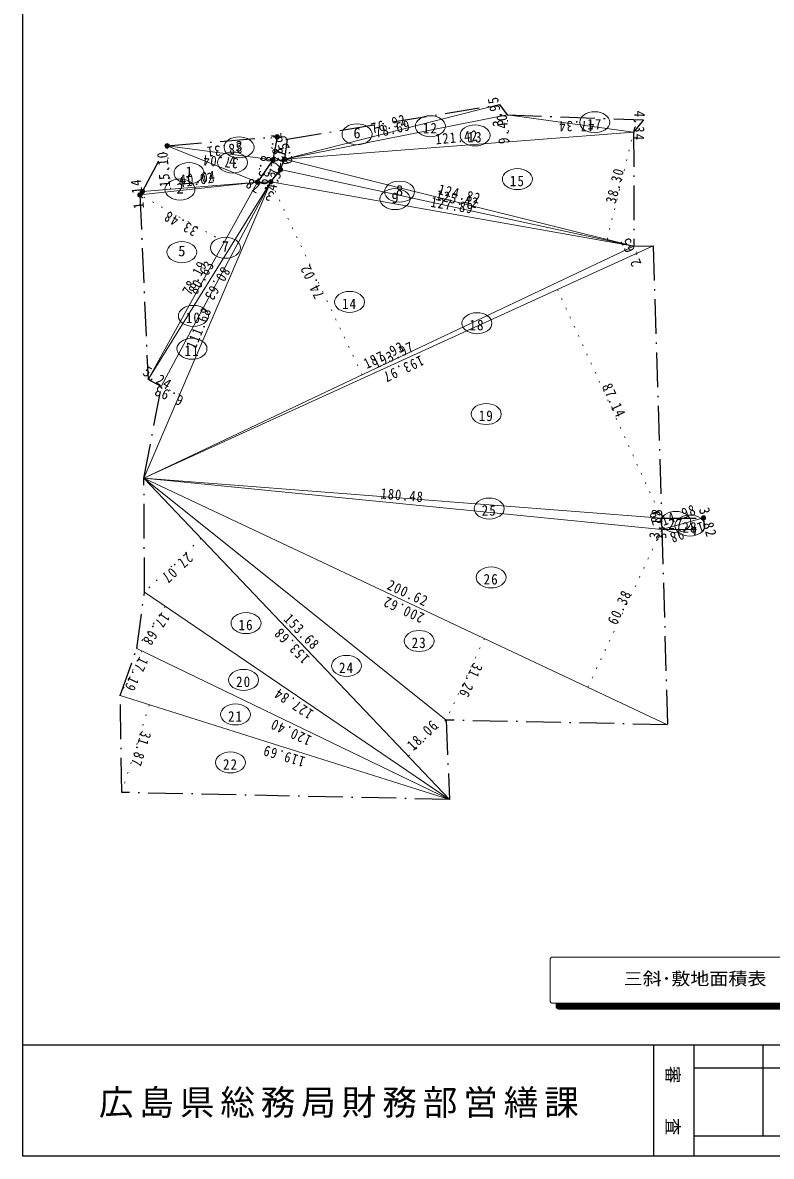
# Model space of a CAD drawing. Units: millimetres on the paper. Extents: x -3947 to 493, y -3409 to 377.
# Drawn here: x -286.6 to -156.8, y -197 to -0.6 of the extents above; entities that cross this region are included whole.
import ezdxf
from ezdxf.enums import TextEntityAlignment as Align

# ---------------------------------------------------------------- set-up
doc = ezdxf.new("R2010")
doc.units = ezdxf.units.MM
doc.header["$PDMODE"] = 32
doc.header["$PDSIZE"] = 0.5
doc.linetypes.add('DASHED_DOTTED', pattern=[9.25, 6, -1.5, 0.25, -1.5])
doc.linetypes.add('DOTTED', pattern=[1.75, 0.25, -1.5])
for name, color, linetype, lineweight in [('0-0_補助線', 7, 'Continuous', 25), ('0-4__0-6_', 7, 'Continuous', 18), ('0-D__1-0_', 7, 'DASHED_DOTTED', 25), ('0-E__1-1_', 7, 'Continuous', 9)]:
    doc.layers.add(name, color=color, linetype=linetype, lineweight=lineweight)
doc.layers.add('1-7', color=7, linetype='Continuous')
doc.styles.add('ＭＳ ゴシック', font='')
doc.styles.get('ＭＳ ゴシック').set_extended_font_data('MS Gothic')

# ---------------------------------------------------------------- blocks, each defined once
blk = doc.blocks.new('-001--GLay-1-')
at = {"layer": '0-D__1-0_'}
for p, q in [((56.227, 189.216), (93.058, 195.178)), ((93.058, 195.178), (94.361, 193.425)), ((94.361, 193.425), (118.013, 192.523)), ((118.013, 192.523), (116.31, 190.418)), ((35.423, 188.061), (54.515, 189.621)), ((54.515, 189.621), (53.783, 185.631)), ((56.227, 189.216), (55.784, 185.702)), ((116.31, 190.418), (116.36, 170.677)), ((31.164, 180.147), (35.423, 188.061)), ((53.783, 185.631), (51.117, 181.75)), ((51.117, 181.75), (53.393, 181.828)), ((30.73, 179.524), (31.164, 180.147)), ((30.73, 179.524), (32.124, 147.578)), ((116.36, 170.677), (119.667, 170.727)), ((119.667, 170.727), (121.17, 123.527)), ((34.429, 146.325), (32.124, 147.578)), ((31.423, 130.492), (34.429, 146.325)), ((31.523, 110.751), (31.423, 130.492)), ((121.17, 123.527), (128.436, 123.578)), ((128.436, 123.578), (128.543, 121.624)), ((121.22, 121.573), (128.543, 121.624)), ((121.22, 121.573), (122.173, 87.752)), ((30.17, 100.98), (31.523, 110.751)), ((27.313, 92.813), (30.17, 100.98)), ((27.564, 76.027), (27.313, 92.813)), ((83.788, 88.554), (84.389, 74.825)), ((122.173, 87.752), (83.788, 88.554)), ((84.389, 74.825), (27.564, 76.027))]:
    blk.add_line(p, q, dxfattribs=at)
at = {"layer": '0-D__1-0_', "linetype": 'DOTTED', "lineweight": 9}
for p, q in [((93.446, 193.241), (93.058, 195.178)), ((94.726, 188.737), (94.361, 193.425)), ((116.392, 192.584), (116.31, 190.418)), ((53.464, 189.535), (53.783, 185.631)), ((57.039, 186.022), (56.227, 189.216)), ((111.699, 171.833), (116.31, 190.418)), ((36.027, 180.538), (35.423, 188.061)), ((51.668, 185.911), (51.117, 181.75)), ((55.386, 183.861), (55.784, 185.702)), ((54.656, 181.605), (55.068, 183.93)), ((52.725, 180.752), (51.117, 181.75)), ((69.22, 148.375), (53.393, 181.828)), ((45.36, 171.392), (30.73, 179.524)), ((31.226, 179.578), (31.164, 180.147)), ((116.91, 169.47), (116.36, 170.677)), ((103.095, 163.171), (121.17, 123.527)), ((32.204, 147.707), (34.429, 146.325)), ((37.615, 144.962), (34.429, 146.325)), ((120.979, 121.597), (121.17, 123.527)), ((121.678, 121.7), (121.17, 123.527)), ((128.031, 123.465), (128.543, 121.624)), ((41.329, 120.081), (31.523, 110.751)), ((108.356, 94.259), (121.22, 121.573)), ((35.139, 108.293), (30.17, 100.98)), ((90.447, 102.694), (83.788, 88.554)), ((31.049, 100.556), (27.313, 92.813)), ((32.353, 91.224), (27.564, 76.027)), ((77.248, 82.331), (83.788, 88.554))]:
    blk.add_line(p, q, dxfattribs=at)
at = {"layer": '0-D__1-0_'}
blk.add_lwpolyline([(53.393, 181.828), (55.068, 183.93), (55.784, 185.702)], dxfattribs=at)
at = {"layer": '0-D__1-0_', "linetype": 'Continuous', "lineweight": 9}
for centre in [(54.515, 189.621), (35.423, 188.061), (53.783, 185.631), (55.784, 185.702), (55.068, 183.93), (51.117, 181.75), (53.393, 181.828), (30.73, 179.524), (31.164, 180.147), (128.436, 123.578)]:
    blk.add_circle(centre, 0.376, dxfattribs=at)
at = {"layer": '0-D__1-0_', "linetype": 'Continuous', "lineweight": 18}
for centre in [(81.068, 191.435), (109.561, 192.122), (68.356, 190.032), (88.818, 189.848), (47.907, 187.771), (46.774, 185.148), (39.234, 183.319), (96.151, 182.266), (37.67, 180.474), (75.737, 180.103), (74.94, 178.812), (37.99, 169.617), (45.545, 170.386), (67.058, 160.999), (39.982, 158.577), (89.15, 157.299), (39.748, 152.882), (90.753, 141.582), (91.271, 125.198), (123.609, 122.893), (126.067, 122.258), (91.605, 113.273), (49.112, 105.356), (79.128, 102.266), (66.533, 97.957), (48.694, 95.518), (47.291, 89.539), (46.422, 81.222)]:
    blk.add_ellipse(centre, major_axis=(2.6, 0), ratio=0.7, dxfattribs=at)
at = {"layer": '0-D__1-0_'}
for p in [(54.515, 189.621), (35.423, 188.061), (53.783, 185.631), (55.784, 185.702), (55.068, 183.93), (51.117, 181.75), (53.393, 181.828), (30.73, 179.524), (31.164, 180.147), (128.436, 123.578)]:
    blk.add_point(p, dxfattribs=at)
at = {"layer": '0-E__1-1_'}
for p, q in [((55.784, 185.702), (93.058, 195.178)), ((116.36, 170.677), (55.784, 185.702)), ((30.73, 179.524), (51.117, 181.75)), ((27.313, 92.813), (84.389, 74.825))]:
    blk.add_line(p, q, dxfattribs=at)
blk.add_lwpolyline([(94.361, 193.425), (55.784, 185.702), (116.31, 190.418)], close=True, dxfattribs=at)
for points in [[(53.783, 185.631), (35.423, 188.061), (51.117, 181.75), (31.164, 180.147)], [(55.068, 183.93), (116.36, 170.677), (53.393, 181.828), (32.124, 147.578), (51.117, 181.75)], [(34.429, 146.325), (53.393, 181.828), (31.423, 130.492), (119.667, 170.727)], [(116.36, 170.677), (31.423, 130.492), (121.17, 123.527), (121.22, 121.573), (128.436, 123.578)], [(121.22, 121.573), (31.423, 130.492), (122.173, 87.752)], [(83.788, 88.554), (31.423, 130.492), (84.389, 74.825)], [(31.523, 110.751), (84.389, 74.825), (30.17, 100.98)]]:
    blk.add_lwpolyline(points, dxfattribs=at)
at = {"layer": '0-D__1-0_', "style": 'ＭＳ ゴシック'}
for s, p in [('6', (67.731, 188.782)), ('3', (47.282, 186.521)), ('4', (46.149, 183.898)), ('1', (38.609, 182.069)), ('2', (37.045, 179.224)), ('8', (75.112, 178.853)), ('9', (74.315, 177.562)), ('7', (44.92, 169.136)), ('5', (37.365, 168.367))]:
    blk.add_text(s, height=1.833, dxfattribs=at).set_placement(p, align=Align.BOTTOM_LEFT)
at = {"layer": '0-D__1-0_', "char_height": 1.833, "attachment_point": 7, "style": 'ＭＳ ゴシック'}
for s, insert, rotation in [('\\T1.18;\\W0.9;3.95', (93.772, 191.611), 101.319), ('\\T1.18;\\W0.85;76.92', (71.075, 190.106), 15.533), ('\\T1.18;\\W0.85;78.69', (71.714, 189.401), 12.565), ('\\T1.18;\\W0.9;9.40', (94.75, 188.439), 94.455), ('\\T1.18;\\W0.9;4.34', (116.452, 194.149), 267.816), ('\\T1.18;\\W0.85;121.42', (82.02, 188.248), 5.289), ('\\T1.18;\\W0.85;47.34', (109.491, 192.347), 179.705), ('\\T1.18;\\W0.85;38.31', (48.324, 188.613), 186.89), ('\\T1.18;\\W0.9;7.83', (53.407, 190.224), 274.671), ('\\T1.18;\\W0.9;6.59', (57.286, 185.05), 104.263), ('\\T1.18;\\W0.85;15.10', (35.991, 180.985), 94.595), ('\\T1.18;\\W0.9;3.77', (55.025, 182.192), 77.799), ('\\T1.18;\\W0.85;37.04', (47.833, 185.914), 174.736), ('\\T1.18;\\W0.9;8.39', (51.74, 186.458), 262.461), ('\\T1.18;\\W0.9;4.72', (54.4, 180.158), 79.957), ('\\T1.18;\\W0.85;41.02', (37.564, 180.773), 8.342), ('\\T1.18;\\W0.85;40.04', (37.786, 181.181), 6.742), ('\\T1.18;\\W0.85;38.30', (113.204, 177.898), 76.069), ('\\T1.18;\\W0.9;1.14', (31.482, 177.228), 96.233), ('\\T1.18;\\W0.9;3.78', (54.172, 179.853), 148.16), ('\\T1.18;\\W0.85;124.82', (82.31, 179.638), 346.883), ('\\T1.18;\\W0.85;127.89', (81.025, 177.442), 350.753), ('\\T1.18;\\W0.85;125.42', (81.91, 178.637), 348.609), ('\\T1.18;\\W0.85;33.48', (40.951, 173.843), 150.934), ('\\T1.18;\\W0.9;2.65', (117.734, 167.662), 114.51), ('\\T1.18;\\W0.85;78.19', (39.568, 162.001), 62.187), ('\\T1.18;\\W0.85;80.63', (40.58, 162.142), 59.38), ('\\T1.18;\\W0.85;80.63', (44.937, 167.264), 239.38), ('\\T1.18;\\W0.85;74.02', (62.729, 162.096), 115.319), ('\\T1.18;\\W0.85;111.68', (40.374, 152.68), 67.728), ('\\T1.18;\\W0.85;187.93', (70.062, 149.326), 25.881), ('\\T1.18;\\W0.85;193.97', (71.698, 149.405), 25.056), ('\\T1.18;\\W0.85;193.97', (79.392, 151.814), 205.056), ('\\T1.18;\\W0.9;5.24', (31.065, 148.414), 328.16), ('\\T1.18;\\W0.9;6.93', (38.458, 144.601), 156.83), ('\\T1.18;\\W0.85;87.14', (110.753, 146.375), 294.51), ('\\T1.18;\\W0.85;180.48', (72.39, 126.926), 354.911), ('\\T1.18;\\W0.85;14.98', (121.491, 122.167), 19.568), ('\\T1.18;\\W0.9;3.88', (120.813, 119.925), 84.328), ('\\T1.18;\\W0.9;3.79', (122.133, 120.061), 105.523), ('\\T1.18;\\W0.9;3.82', (127.578, 125.098), 285.523), ('\\T1.18;\\W0.85;14.98', (128.166, 122.984), 199.568), ('\\T1.18;\\W0.85;27.07', (38.835, 117.708), 223.576), ('\\T1.18;\\W0.85;200.62', (73.392, 111.279), 335.31), ('\\T1.18;\\W0.85;60.38', (113.372, 104.908), 64.781), ('\\T1.18;\\W0.85;200.62', (80.203, 106.965), 155.31), ('\\T1.18;\\W0.85;17.68', (34.523, 107.387), 235.802), ('\\T1.18;\\W0.85;153.68', (55.511, 105.901), 314.251), ('\\T1.18;\\W0.85;153.68', (60.301, 99.416), 134.251), ('\\T1.18;\\W0.85;17.19', (30.626, 99.679), 244.248), ('\\T1.18;\\W0.85;31.26', (88.534, 98.632), 244.781), ('\\T1.18;\\W0.85;127.84', (60.983, 90.126), 146.598), ('\\T1.18;\\W0.85;120.40', (60.665, 85.714), 155.088), ('\\T1.18;\\W0.85;18.06', (78.109, 83.15), 43.576), ('\\T1.18;\\W0.85;31.87', (30.958, 86.797), 252.507), ('\\T1.18;\\W0.85;119.69', (59.516, 82.14), 163.352)]:
    blk.add_mtext(s, dxfattribs=dict(at, insert=insert, rotation=rotation))
for s, insert in [('\\T1.17;\\W0.9;17', (108.261, 190.872)), ('\\T1.17;\\W0.9;12', (79.768, 190.185)), ('\\T1.17;\\W0.9;13', (87.518, 188.598)), ('\\T1.17;\\W0.9;15', (94.851, 181.016)), ('\\T1.17;\\W0.9;14', (65.758, 159.749)), ('\\T1.17;\\W0.9;10', (38.682, 157.327)), ('\\T1.17;\\W0.9;18', (87.85, 156.049)), ('\\T1.17;\\W0.9;11', (38.448, 151.632)), ('\\T1.17;\\W0.9;19', (89.453, 140.332)), ('\\T1.17;\\W0.9;25', (89.971, 123.948)), ('\\T1.17;\\W0.9;27', (122.309, 121.643)), ('\\T1.17;\\W0.9;28', (124.767, 121.008)), ('\\T1.17;\\W0.9;26', (90.305, 112.023)), ('\\T1.17;\\W0.9;16', (47.812, 104.106)), ('\\T1.17;\\W0.9;23', (77.828, 101.016)), ('\\T1.17;\\W0.9;24', (65.233, 96.707)), ('\\T1.17;\\W0.9;20', (47.394, 94.268)), ('\\T1.17;\\W0.9;21', (45.991, 88.289)), ('\\T1.17;\\W0.9;22', (45.122, 79.972))]:
    blk.add_mtext(s, dxfattribs=dict(at, insert=insert))
blk = doc.blocks.new('-003--GLay-f-図面枠')
at = {"layer": '0-0_補助線'}
for p, q in [((10.395, 407), (10.395, 13)), ((583.605, 32.276), (10.395, 32.276)), ((119.788, 13), (119.788, 32.276)), ((126.788, 13), (126.788, 32.276)), ((138.788, 16.5), (138.788, 32.276)), ((174.788, 28.276), (126.788, 28.276)), ((174.788, 16.5), (126.788, 16.5)), ((583.605, 13), (10.395, 13))]:
    blk.add_line(p, q, dxfattribs=at)
at = {"layer": '0-0_補助線', "insert": (121.788, 28.638), "char_height": 2.199, "attachment_point": 7, "rotation": 270, "style": 'ＭＳ ゴシック'}
blk.add_mtext('\\T3;審査', dxfattribs=at)
at = {"layer": '0-0_補助線', "insert": (23.592, 19.638), "char_height": 4.399, "attachment_point": 7, "style": 'ＭＳ ゴシック'}
blk.add_mtext('\\T1.17;広島県総務局財務部営繕課', dxfattribs=at)

msp = doc.modelspace()

# ---------------------------------------------------------------- linework, layer by layer
at = {"layer": '0-4__0-6_', "lineweight": 9}
for p, q in [((-115.69, -162.49), (-194.69, -162.49)), ((-195.19, -169.99), (-195.19, -162.99)), ((-115.69, -170.49), (-194.69, -170.49))]:
    msp.add_line(p, q, dxfattribs=at)
at = {"layer": '0-4__0-6_'}
for p, q in [((-115.64, -170.54), (-194.19, -170.54)), ((-115.59, -170.59), (-194.19, -170.59)), ((-115.54, -170.64), (-194.19, -170.64)), ((-115.49, -170.69), (-194.19, -170.69)), ((-115.44, -170.74), (-194.19, -170.74)), ((-115.39, -170.79), (-194.19, -170.79)), ((-115.34, -170.84), (-194.19, -170.84)), ((-115.29, -170.89), (-194.19, -170.89)), ((-115.24, -170.94), (-194.19, -170.94)), ((-115.19, -170.99), (-194.19, -170.99)), ((-115.14, -171.04), (-194.187, -171.04)), ((-115.09, -171.09), (-194.18, -171.09)), ((-115.04, -171.14), (-194.167, -171.14)), ((-114.99, -171.19), (-194.148, -171.19)), ((-114.94, -171.24), (-194.123, -171.24)), ((-114.89, -171.29), (-194.09, -171.29)), ((-114.84, -171.34), (-194.047, -171.34)), ((-114.79, -171.39), (-193.99, -171.39)), ((-114.74, -171.44), (-193.908, -171.44)), ((-114.69, -171.49), (-193.69, -171.49))]:
    msp.add_line(p, q, dxfattribs=at)
at = {"layer": '0-4__0-6_', "lineweight": 9}
for centre, start, end in [((-194.69, -162.99), 90, 180), ((-194.69, -169.99), 180, 270)]:
    msp.add_arc(centre, 0.5, start, end, dxfattribs=at)

# ---------------------------------------------------------------- block references
at = {"layer": '1-7'}
for name in ['-001--GLay-1-', '-003--GLay-f-図面枠']:
    msp.add_blockref(name, (-297, -210), dxfattribs=at)

# ---------------------------------------------------------------- texts
at = {"layer": '0-4__0-6_', "style": 'ＭＳ ゴシック', "width": 1.1}
msp.add_text('三斜･敷地面積表', height=2.199, dxfattribs=at).set_placement((-182.415, -167.99), align=Align.BOTTOM_LEFT)

doc.saveas('drawing.dxf')
